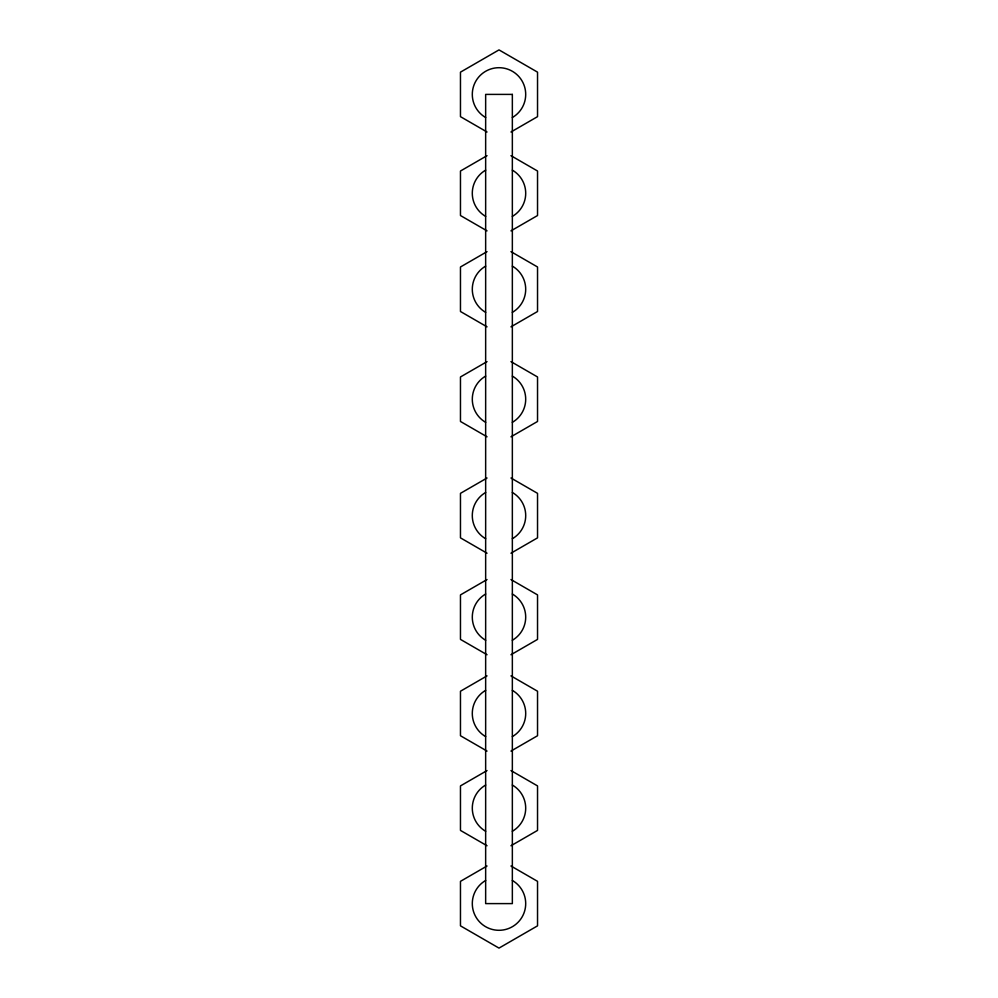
<?xml version="1.0" encoding="UTF-8"?>
<svg xmlns="http://www.w3.org/2000/svg" width="998" height="998" viewBox="0 0 998 998"><rect width="100%" height="100%" fill="white"/><g stroke="black" fill="none" stroke-linecap="round" stroke-linejoin="round"><path stroke-width="1.5" d="M510.964 131.998L537.535 116.654L537.535 72.155L499 49.9L460.465 72.155L460.465 116.654L487.036 131.998M487.036 155.676L460.465 171.02L460.465 215.531L487.036 230.875M510.964 230.875L537.535 215.531L537.535 171.02L510.964 155.676M487.036 251.646L460.465 266.99L460.465 311.501L487.036 326.845M510.964 326.845L537.535 311.501L537.535 266.99L510.964 251.646M487.036 361.625L460.465 376.97L460.465 421.468L487.036 436.812M510.964 436.812L537.535 421.468L537.535 376.97L510.964 361.625M487.036 478.005L460.465 493.349L460.465 537.86L487.036 553.204M510.964 553.204L537.535 537.86L537.535 493.349L510.964 478.005M487.036 579.551L460.465 594.895L460.465 639.394L487.036 654.738M510.964 654.738L537.535 639.394L537.535 594.895L510.964 579.551M487.036 675.883L460.465 691.227L460.465 735.738L487.036 751.082M510.964 751.082L537.535 735.738L537.535 691.227L510.964 675.883M487.036 770.568L460.465 785.913L460.465 830.411L487.036 845.755M510.964 845.755L537.535 830.411L537.535 785.913L510.964 770.568M487.036 866.002L460.465 881.346L460.465 925.845L499 948.1L537.535 925.845L537.535 881.346L510.964 866.002M512.348 880.473A26.697 26.697 0 0 1 519.459 920.755A26.697 26.697 0 0 1 478.541 920.755A26.697 26.697 0 0 1 485.652 880.473M512.348 785.039A26.697 26.697 0 0 1 512.348 831.284M485.652 831.284A26.697 26.697 0 0 1 485.652 785.039M512.348 690.354A26.697 26.697 0 0 1 512.348 736.611M485.652 736.611A26.697 26.697 0 0 1 485.652 690.354M512.348 594.022A26.697 26.697 0 0 1 512.348 640.267M485.652 640.267A26.697 26.697 0 0 1 485.652 594.022M512.348 492.476A26.697 26.697 0 0 1 512.348 538.733M485.652 538.733A26.697 26.697 0 0 1 485.652 492.476M512.348 376.096A26.697 26.697 0 0 1 512.348 422.341M485.652 422.341A26.697 26.697 0 0 1 485.652 376.096M512.348 266.129A26.697 26.697 0 0 1 512.348 312.374M485.652 312.374A26.697 26.697 0 0 1 485.652 266.129M512.348 170.147A26.697 26.697 0 0 1 512.348 216.404M485.652 216.404A26.697 26.697 0 0 1 485.652 170.147M485.652 117.527A26.697 26.697 0 0 1 478.541 77.245A26.697 26.697 0 0 1 519.459 77.245A26.697 26.697 0 0 1 512.348 117.527M512.348 94.398L485.652 94.398L485.652 903.602L512.348 903.602L512.348 94.398"/></g></svg>
